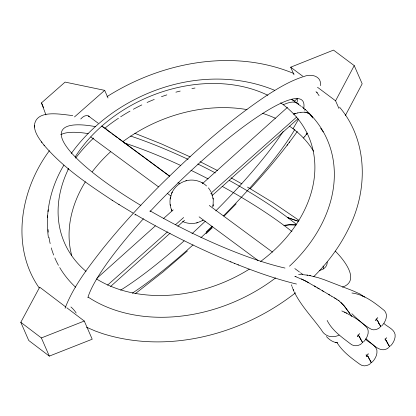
<?xml version="1.0" encoding="UTF-8"?>
<svg xmlns="http://www.w3.org/2000/svg" width="416" height="416" viewBox="0 0 416 416"><rect width="100%" height="100%" fill="white"/><g stroke="black" fill="none" stroke-linecap="round" stroke-linejoin="round"><path stroke-width="0.62" d="M34.356 126.084C35.537 108.56 61.662 114.655 72.774 115.544M63.887 165.147C50.903 186.649 44.788 212.488 48.402 237.474M320.299 85.649C322.135 76.164 311.012 73.367 304.023 76.513M47.486 217.74L47.668 215.764M48.027 211.702L48.204 209.763M170.258 198.281C169.536 202.566 170.16 207.064 172.016 210.995M213.086 205.286L213.257 199.467L211.656 193.3L211.806 193.674M170.284 198.115L171.912 192.816M212.779 206.851L213.06 205.452M363.511 341.962C366.803 338.53 369.538 333.247 367.588 328.494C360.958 320.528 351.114 315.312 341.832 310.929M372.278 362.034C375.211 358.982 377.478 354.76 376.927 350.418C375.768 345.004 369.481 342.961 365.867 339.591M381.68 325.962C385.403 322.213 388.554 315.354 384.561 310.736C375.024 302.983 364.53 294.632 351.952 292.989M390.447 346.034C393.38 342.987 395.647 338.759 395.096 334.417C393.936 329.009 387.65 326.966 384.036 323.591M170.149 198.91L170.388 197.496M212.956 206.071L213.195 204.656M65.057 308.246C73.414 286.317 88.124 267.571 102.393 249.2C120.021 227.204 139.131 206.43 159.006 186.446C192.202 153.52 227.183 122.023 266.084 95.93C277.571 88.504 289.422 81.276 302.479 76.96M357.734 335.405L357.635 336.632L357.432 336.326M298.444 119.449L293.046 128.736M172.021 192.577C174.637 186.888 179.868 182.489 185.916 180.856M171.683 193.315L172.24 192.098M375.981 319.249L375.804 320.632L375.601 320.33M338.91 108.42L335.582 100.797L354.234 65.614L333.518 50.107L290.69 67.194L294.018 74.818M345.327 115.57L362.175 83.793L354.234 65.614M66.851 307.804L84.276 321.038L92.217 339.217L49.322 356.112L28.74 340.48L20.8 322.301L39.692 287.17L65.827 307.024M71.219 153.53C115.393 92.097 203.367 60.736 274.758 90.36M49.426 150.66C20.634 189.192 10.192 246.428 39.161 287.877M297.3 131.498C283.01 151.606 267.046 170.472 250.411 188.666M306.197 134.597L307.32 133.047L304.912 136.256M357.999 334.937L359.632 333.913L359.294 333.788M384.94 339.009L386.573 337.984L386.23 337.86M287.066 145.34L287.612 144.633M289.11 142.662L289.666 141.929M303.462 138.013L304.938 136.276M376.277 318.791L377.801 317.912L377.463 317.788M236.189 203.804L224.338 215.904M316.919 92.716L317.283 92.352M313.742 276.656C327.683 262.839 339.555 246.86 348.275 229.252L348.39 229.018C368.103 190.97 368.238 140.936 339.55 107.151M206.201 231.962L212.118 226.247M206.019 233.766L212.176 227.869M367.12 354.588L368.404 353.98L368.061 353.86M97.011 278.184L155.36 225.862M163.556 218.509L173.202 209.862M202.613 183.482L287.477 107.37M294.232 101.317L297.123 98.722M110.64 286.426L170.066 233.225M177.798 226.304L184.558 220.251M212.098 195.598L298.095 118.607M107.557 285.137L167.461 231.889M175.547 224.708L183.628 217.521M210.73 193.44L296.785 116.948M304.392 110.188L305.344 109.34M187.408 250.936L162.843 272.116L135.372 293.597M45.942 114.925L41.48 102.882L65.088 82.092L104.681 90.36L108.009 97.984M74.48 116.953L104.681 90.36M295.511 292.828C242.268 334.49 168.444 354.292 102.716 333.658L95.467 331.089L86.544 327.252M380.058 327.402C377.738 329.212 374.592 330.491 371.686 329.456C364.203 325.541 357.906 319.55 351.863 313.716M361.889 343.403C358.566 346.377 353.335 346.663 350.022 343.481C341.458 336.965 332.067 330.325 327.137 320.424M388.825 347.474C380.51 354.63 371.93 343.143 365.815 338.738M370.656 363.475C367.749 365.94 363.267 366.886 360.058 364.411C351.478 358.171 342.467 351.671 336.908 342.415M197.428 222.711L202.712 220.47M203.289 220.116L202.618 220.527M107.042 96.606C161.486 62.161 232.976 48.152 293.909 73.544M283.244 104.712C287.524 103.048 292.89 100.573 297.279 103.215M20.8 322.301L41.376 337.932L84.276 321.038M342.462 287.144C361.327 280.576 342.93 258.679 335.275 251.129M339.092 335.093C332.613 338.437 324.88 336.622 321.443 329.987C312.395 317.46 301.382 306.202 294.408 292.297M293.717 114.041L297.69 112.944M293.743 114.062L295.807 113.433M186.545 180.695C193.539 178.922 201.323 180.996 206.544 185.962M182.608 221.51C187.008 223.538 192.093 224.042 196.799 222.872M185.791 180.892L186.706 180.653M196.638 222.914L197.553 222.674M283.951 225.378L289.182 224.635L296.145 224.806M284.3 225.638L289.546 224.91L295.994 225.056M297.664 112.918L300.929 112.336M300.903 112.31L304.642 112.19M298.636 274.404L300.851 274.466M301.397 274.487L307.684 275.205M304.616 112.164L305.609 112.304M326.394 336.554C329.113 339.524 332.608 342.072 336.669 342.685M309.665 275.558L318.318 277.722L324.199 279.703L352.804 290.753L360.09 294.055L363.943 296.733M335.442 342.472L337.782 342.883M306.977 275.08L310.456 275.699M305.583 112.278L306.467 112.481M296.483 284.04C275.22 278.866 254.576 271.456 234.296 263.297M306.441 112.455L308.932 113.594M296.005 276.676L294.856 276.307L305.126 280.748L319.181 288.86M287.513 217.464L297.497 221.031M287.862 217.724L296.504 220.678M297.112 220.745L298.381 221.359M134.831 133.286L161.216 143.827L190.159 156.879M134.732 214.063C165.703 232.206 197.891 248.295 231.078 261.981M237.962 264.768L238.498 264.987M230.604 261.794L234.801 263.5M307.216 112.71L308.438 113.277M380.536 326.685L380.848 326.747L378.461 322.473A32.037 8.076 48.3 0 1 378.04 321.516L377.593 320.559L376.392 319.55M389.303 346.757L389.615 346.819L387.197 342.576A32.037 8.294 48.6 0 1 386.786 341.604L386.35 340.642L385.159 339.622M389.381 346.689L389.688 346.757L387.228 342.545A32.037 8.076 48.3 0 1 386.807 341.588L386.36 340.631L385.148 339.628M362.44 342.618L362.752 342.685L360.292 338.473A32.037 8.076 48.3 0 1 359.871 337.516L359.424 336.56L358.223 335.546L359.408 336.57L359.845 337.532A32.037 8.294 48.6 0 0 360.261 338.504L362.679 342.748L362.144 342.56M301.413 278.907L308.828 282.771M362.684 296.046L363.241 296.317M364.26 296.816L364.837 297.097M344.516 312.047L345.072 312.317M346.091 312.816L346.668 313.092M200.06 161.673L217.563 170.576M202.696 183.076L201.989 182.692M231.031 177.793L241.914 183.882M370.911 362.632L371.446 362.82L369.028 358.571A32.037 8.294 48.6 0 1 368.618 357.604L368.191 356.632L366.096 354.931M380.39 326.492L380.921 326.685L378.919 323.461M370.989 362.565L371.519 362.757L369.06 358.545A32.037 8.076 48.3 0 1 368.638 357.583L368.181 356.642L366.085 354.942M247.504 187.101L272.636 202.394L299.01 220.36M317.58 287.893L331.786 296.275M328.624 294.419L329.732 295.069M322.192 290.644L323.601 291.47M314.22 285.891L315.931 286.905M331.796 296.27L336.747 299.302M133.084 213.101L118.778 204.412M334.49 297.882L336.05 298.839M43.909 145.012C62.946 167.435 87.682 184.085 112.044 200.158L112.549 200.476M112.044 200.158L119.226 204.693M336.757 299.291L339.274 301.023M338.073 300.16L338.686 300.586M101.962 126.318L104.556 128.232M106.111 129.376L111.296 133.203M112.33 133.968L117.515 137.795M118.55 138.554L143.437 156.91M143.957 157.29L169.359 176.03M178.173 182.53L179.728 183.68M209.274 205.473L272.527 252.132M294.819 268.57L299.484 272.012M300.518 272.776L302.598 274.31M90.787 136.916L158.475 186.841M167.331 193.367L170.976 196.056M88.265 115.892L98.181 123.235M101.837 125.944L169.686 176.192M178.038 182.38L179.608 183.539M199.113 216.845L258.066 260.504M290.69 67.194L303.586 76.851M317.522 87.277L335.582 100.797M292.193 99.642L300.903 106.179M308.906 113.563L309.364 113.916M339.264 301.033L343.814 305.432L349.674 313.316A53.17 14.118 49 0 1 351.832 316.56M376.381 319.556L377.577 320.57L378.014 321.537A32.037 8.294 48.6 0 0 378.43 322.504L378.877 323.497M297.69 103.522L298.36 104.114M309.338 113.89L310.362 114.821M340.948 302.432L344.427 306.202L349.669 313.326M310.336 114.795L310.622 115.076M366.2 356.398L366.423 356.668L366.319 356.205M310.596 115.05L311.064 115.523M311.038 115.497L311.397 115.892M208.333 187.866L209.014 188.718M311.506 116.028L311.745 116.329M34.325 125.57C34.533 131.966 38.277 137.55 41.964 142.516M41.434 141.84L44.429 145.673M311.62 116.173L311.828 116.454A7.488 4.763 -43.7 0 1 312.052 116.849M209.253 189.041L210.647 191.235M210.839 191.584L211.021 191.937M293.171 289.536L294.07 291.574M41.48 102.882L43.534 107.572M41.376 337.932L49.322 356.112M293.03 289.193L293.483 290.233M211.916 193.955L212.061 194.329M171.283 209.238L171.428 209.612M171.538 209.893L171.688 210.262M292.219 287.024L292.828 288.647M291.46 284.788L291.975 286.374M312.369 117.957L312.322 117.629A4.716 3 -43.7 0 0 312.198 117.187M213.049 197.99L213.112 198.39M213.153 198.676L213.21 199.072M170.134 204.495L170.191 204.89M170.232 205.176L170.295 205.572M34.398 126.651L34.429 127.161M297.211 98.498A148.481 27.529 -44.3 0 1 297.118 102.258M283.114 131.576A148.481 27.529 -44.3 0 1 215.769 210.896M205.296 221.182A148.481 27.529 -44.3 0 1 191.937 233.766M184.111 240.864A148.481 27.529 -44.3 0 1 120.609 290.176M135.008 215.114A148.481 27.529 -44.3 0 1 135.845 214.183M149.911 211.702A149.167 27.659 -44.3 0 1 303.68 108.81M294.887 129.288A149.167 27.659 -44.3 0 1 223.408 215.94M212.477 226.715A149.167 27.659 -44.3 0 1 200.876 237.718M193.05 244.889A149.167 27.659 -44.3 0 1 132.246 293.218M87.854 297.679A149.167 27.659 -44.3 0 1 143.468 218.712M315.994 91.624A7.748 2.054 48.1 0 1 319.098 95.716M70.928 306.972A7.717 2.049 48.1 0 1 76.17 313.024M80.735 119.012A7.748 4.69 -53.5 0 1 89.284 116.766M327.194 261.966A148.481 32.172 27.1 0 1 319.519 270.447M284.996 268.06A148.481 32.172 27.1 0 1 150.082 210.839M140.889 205.447A148.481 32.172 27.1 0 1 95.659 126.656M105.648 128.794A148.481 32.172 27.1 0 1 106.933 129.106M130.608 136.058A148.481 32.172 27.1 0 1 188.058 159.354M197.792 164.013A148.481 32.172 27.1 0 1 215.426 172.942M229.258 180.398A148.481 32.172 27.1 0 1 295.963 223.995M60.684 134.768A149.167 32.318 27.1 0 1 88.161 133.624M124.509 142.995A149.167 32.318 27.1 0 1 180.58 165.396M190.934 170.284A149.167 32.318 27.1 0 1 208.13 178.875M222.128 186.326A149.167 32.318 27.1 0 1 291.954 231.551M323.04 265.99A149.167 32.318 27.1 0 1 323.736 268.98M301.735 106.558A148.481 111.55 -23.6 0 1 289.479 266.214M275.626 277.898A148.481 111.55 -23.6 0 1 88.28 297.175M75.592 287.206A148.481 111.55 -23.6 0 1 59.727 267.571M58.448 265.325A148.481 111.55 -23.6 0 1 54.839 257.925M53.669 255.05A148.481 111.55 -23.6 0 1 51.282 247.931M50.175 243.625A148.481 111.55 -23.6 0 1 48.968 237.344M48.334 232.19A148.481 111.55 -23.6 0 1 48.126 229.585M291.673 99.398A148.481 111.55 -23.6 0 1 294.861 101.468M297.44 103.267A148.481 111.55 -23.6 0 1 298.444 104.01M67.86 169.484A149.167 112.065 -23.6 0 1 68.52 168.423M75.629 158.127A149.167 112.065 -23.6 0 1 93.595 138.044M104.983 128.097A149.167 112.065 -23.6 0 1 118.472 118.238M120.635 116.818A149.167 112.065 -23.6 0 1 130 111.129M133.354 109.262A149.167 112.065 -23.6 0 1 141.84 104.91M147.082 102.476A149.167 112.065 -23.6 0 1 154.263 99.434M161.46 96.71A149.167 112.065 -23.6 0 1 166.837 94.879M175.906 92.18A149.167 112.065 -23.6 0 1 180.201 91.068M191.916 88.561A149.167 112.065 -23.6 0 1 195.016 88.031M320.689 128.3A149.167 112.065 -23.6 0 1 323.242 131.95M280.613 102.799A133.136 100.017 -23.6 0 1 260.608 261.456M249.304 269.162A133.136 100.017 -23.6 0 1 96.585 278.996M86.024 271.352A133.136 100.017 -23.6 0 1 68.697 168.459M75.171 156.941A133.136 100.017 -23.6 0 1 267.873 95.311M311.802 116.423A7.114 4.529 -43.7 0 1 312.026 116.818M71.744 255.606A132.439 99.497 -23.6 0 1 85.389 181.75M92.206 171.829A132.439 99.497 -23.6 0 1 110.578 151.778M122.85 141.669A132.439 99.497 -23.6 0 1 247.026 109.606M262.35 113.287A132.439 99.497 -23.6 0 1 275.444 118.29M289.406 126.131A132.439 99.497 -23.6 0 1 313.534 151.18"/></g></svg>
